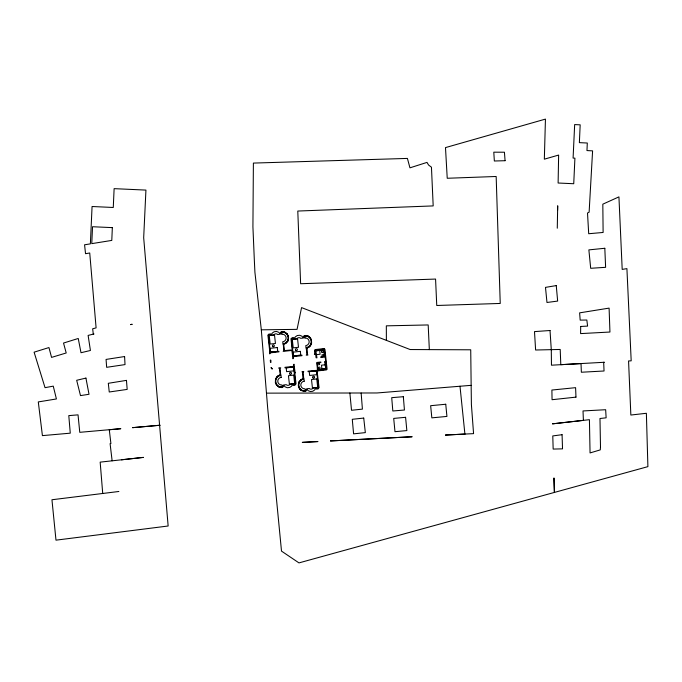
<?xml version="1.0" encoding="UTF-8"?>
<svg xmlns="http://www.w3.org/2000/svg" width="682" height="682" viewBox="0 0 682 682"><rect width="100%" height="100%" fill="white"/><g stroke="black" fill="none" stroke-linecap="round" stroke-linejoin="round"><path stroke-width="1.02" d="M557.612 210.278L557.688 205.785L557.279 228.214M267.89 334.981L269.85 352.236M279.543 368.834L280.217 374.93L279.467 375.143M307.412 354.231L307.932 355.015L306.209 355.203L306.9 354.154L306.218 348.025M281.555 332.901L280.259 333.362L281.146 331.708M282.348 386.31L282.425 387.018A5.891 5.891 0 0 1 275.801 382.21A5.891 5.891 0 0 1 280.37 375.424L280.524 375.364M304.59 336.763L304.53 335.979A5.891 5.891 0 0 1 311.154 340.787A5.891 5.891 0 0 1 306.576 347.573L306.457 347.624M280.728 375.04L280.046 368.843L280.737 367.794L278.699 368.016L279.603 368.476M311.606 343.182L311.452 339.883M284.334 350.608L290.984 350.011L292.211 350.616L290.984 338.604M288.46 339.772L288.469 336.269M311.555 343.396L311.137 344.572M275.502 379.209L275.383 382.713M288.46 339.781L288 340.94M275.511 379.192L275.733 378.621M298.622 382.824L298.307 385.91M298.622 382.815L299.048 381.877M283.252 343.941L283.857 350.335L283.166 351.392L290.873 350.522A1.023 1.023 0 0 1 292.007 351.426L292.97 358.792L293.388 357.675A1.023 1.023 0 0 1 294.292 356.541L301.998 355.68L301.938 355.177L293.371 355.859L291.427 339.031C291.956 336.925 297.096 338.741 291.819 337.957M275.733 378.612L277.003 376.72M302.663 372.261L301.904 371.818L303.78 371.613L303.098 372.611L303.771 378.766M311.128 344.581L309.943 346.286M287.992 340.949L286.602 342.756M299.057 381.869L299.389 381.34M299.389 381.332L300.839 379.848M293.311 356.481L293.064 356.277M293.652 366.498L293.806 366.635M277.011 376.711L277.966 375.901M309.935 346.286L308.989 347.095M286.593 342.765L285.588 343.498M300.847 379.84L301.725 379.294M305.834 391.289L306.687 389.635L305.681 389.754M308.98 347.095L308.452 347.419M277.975 375.901L278.503 375.577M282.561 385.969L283.644 385.816L282.868 386.413L282.953 387.197M308.443 347.428L307.096 347.982M285.212 343.711L283.695 344.248L284.36 350.224M278.691 375.475L279.458 375.143M301.93 379.201L302.902 378.834M268.597 334.18C274.326 334.564 268.529 333.498 268.384 335.212L270.328 352.04L278.895 351.358L278.955 351.861L270.95 352.756A1.023 1.023 0 0 0 270.046 353.685L269.535 353.796L269.978 352.423M307.088 347.982L307.403 354.043M302.91 378.834L302.586 372.687M318.289 388.834C312.927 388.169 318.051 389.857 318.571 387.785L316.618 370.957L308.051 371.639L308 371.136L317.462 370.292L316.84 362.466L320.847 362.014L320.898 362.526L317.147 362.943L317.897 369.601L325.817 368.715L324.641 361.588L325.271 361.52L326.303 369.098L317.983 370.36L326.55 369.243L324.351 349.218L315.698 349.96L324.086 349.355L324.854 356.942L320.753 357.419L320.702 356.916L324.453 356.49L323.703 349.832L315.783 350.719L316.96 357.845L316.056 357.735L315.203 350.139L315.493 353.984L314.385 354.29L314.965 353.711L314.598 350.412L315.067 349.593L324.248 348.562L324.93 349.346L327.096 369.26L326.397 369.925L317.829 370.889M304.257 337.079L303.311 337.181L304.087 336.584L304.078 335.578L306.099 335.459M283.516 343.771L283.533 343.762A5.891 5.891 0 0 0 288.111 336.968A5.891 5.891 0 0 0 281.487 332.16L281.555 332.85M303.413 379.235L303.43 379.226A5.891 5.891 0 0 0 298.844 386.029A5.891 5.891 0 0 0 305.468 390.837L305.4 390.206M295.144 385.04C289.876 384.316 295.033 386.072 295.528 383.966L293.575 367.138L285.008 367.82L284.957 367.317L292.663 366.456A1.023 1.023 0 0 0 293.567 365.322L293.985 364.205L294.948 371.571A1.023 1.023 0 0 0 295.494 372.363L295.434 372.892L294.735 372.381L296.039 384M282.51 387.512L281.061 387.555M118.873 491.483L51.951 499.753L55.984 540.161L168.147 526.001L143.68 237.72L145.931 190.09L114.124 188.65L113.272 207.481L92.07 206.51L90.374 243.866L84.568 244.795L85.54 253.704L89.734 252.988L96.102 327.872L92.667 328.809L93.298 334.112L93.98 333.941L88.123 335.425L90.416 350.48L81.005 352.722L78.242 338.477L63.528 343.055L66.205 352.978L51.568 357.394L48.942 347.556L34.1 352.176L45.038 387.666L53.264 386.14L56.41 398.953L38.294 401.92L42.412 435.627L70.272 433.172L68.788 415.619L78.038 414.852L79.768 432.32L120.833 428.697L109.29 429.737L110.902 443.564L110.092 443.65L112.129 460.819M315.885 350.88L319.679 350.454L320.105 354.248L316.312 354.674M121.413 459.804L143.408 457.392L100.169 462.132L102.718 493.478M305.348 391.357L301.521 390.59M266.449 393.139L377.001 392.968L471.151 385.339L470.725 349.798L410.163 349.542L301.563 307.608L297.062 329.363L261.317 329.824L254.915 272.237L254.318 259.808L252.92 226.816L253.389 163.083L407.41 158.42L409.95 167.832L427 162.401L428.569 165.035L431.45 167.192L433.189 205.913L297.787 211.045L300.626 283.729L435.568 279.066L436.753 305.485L500.238 303.447L496.164 176.485L447.23 178.266L445.491 147.602L545.447 119.103L544.338 159.179L558.635 155.07L558.115 183.015L573.733 183.731L574.917 158.164L573.093 158.079L574.662 124.576L580.177 124.832L579.368 142.64L587.304 143.024L586.963 150.569L592.598 150.867L589.12 212.187L587.509 212.997L588.702 233.73L603.118 232.46L602.82 204.174L618.932 196.876L622.197 269.399L626.911 268.631L631.191 360.829L628.565 360.957L630.85 415.04L646.374 413.283L647.9 466.633L298.972 562.897L281.504 551.107L267.719 408.535L261.317 329.824M317.812 370.889L317.079 370.641M282.016 331.605L284.675 332.049M280.839 387.538L279.04 387.052M306.32 335.484L307.914 335.945M284.684 332.057L286.917 333.558M307.923 335.953L308.656 336.337M279.032 387.044L278.478 386.771M301.512 390.581L300.992 390.257M308.665 336.337L309.176 336.686M278.282 386.66L276.449 384.98L275.383 382.721M300.975 390.249L300.029 389.439M309.517 336.951L310.378 337.846M286.926 333.566L288.409 336.055M300.029 389.431L299.492 388.8M310.387 337.854L311.452 339.875M299.483 388.791L298.426 386.541M317.053 370.676L319.082 387.819M459.992 386.225L464.911 434.059L473.564 433.641L471.398 404.46L471.151 385.339M349.866 393.011L351.52 410.274L362.415 409.123L361.145 393.054M429.336 349.627L428.185 324.947L386.336 325.843L386.379 340.344M580.689 326.473L580.604 333.6L609.947 332.032L609.094 308.111L579.623 312.859L580.177 320.114L586.835 320.029L587.594 326.09L580.689 326.473M272.212 368.894L271.445 368.647L271.052 367.428L271.607 367.786A1.023 1.023 0 0 0 272.237 368.621L272.212 368.894M112.342 227.626L111.788 240.414L91.772 243.636L92.539 226.731L112.342 227.626M600.492 446.915L600.279 449.881L590.058 452.933L589.418 419.686L552.446 423.846L583.4 420.368L583.016 410.948L605.659 409.72L606.128 417.819L599.981 418.501L600.492 446.915M271.112 335.229L273.832 334.939A2.54 2.54 0 0 1 277.676 334.512L280.404 334.206A4.962 4.962 0 0 0 271.112 335.229M294.155 339.048L296.875 338.758A2.54 2.54 0 0 1 300.719 338.332L303.447 338.025A4.962 4.962 0 0 0 294.155 339.048M292.8 383.932L292.8 383.949A4.962 4.962 0 0 1 283.516 384.989L286.235 384.674A2.54 2.54 0 0 0 290.072 384.239L292.8 383.932M315.843 387.751L315.843 387.768A4.962 4.962 0 0 1 306.559 388.808L309.278 388.493A2.54 2.54 0 0 0 313.115 388.058L315.843 387.751M270.754 360.19L270.294 360.267L270.49 362.364L270.993 362.312L270.754 360.19M85.923 378.084L76.674 380.292L80.493 395.603L89.018 394.281L85.923 378.084M131.635 324.402L130.62 324.606L132.189 324.291L131.635 324.402M556.256 285.596L545.489 287.378L546.973 302.476L557.654 301.077L556.256 285.596M126.46 380.377L108.31 383.301L109.248 391.997L127.184 389.405L126.46 380.377M124.593 356.541L106.068 359.423L106.656 367.317L125.019 364.597L124.593 356.541M562.07 434.698L552.778 435.926L553.162 449.071L562.531 448.858L562.07 434.698M274.505 335.033L269.237 335.621L270.183 344.052L275.451 343.464L274.505 335.033M297.557 338.852L292.288 339.44L293.226 347.871L298.494 347.283L297.557 338.852M277.293 347.522L269.705 348.374L270.132 352.168L277.719 351.315L277.293 347.522M300.336 351.341L292.757 352.193L293.175 355.987L300.762 355.134L300.336 351.341M323.856 354.597L321.955 354.81L322.109 356.157L324.001 355.944L323.856 354.597M319.491 363.276L317.599 363.489L317.744 364.836L319.645 364.623L319.491 363.276M293.772 367.01L286.184 367.862L286.611 371.656L294.198 370.803L293.772 367.01M325.288 364.759L321.495 365.185L321.921 368.979L325.715 368.553L325.288 364.759M316.815 370.829L309.236 371.681L309.654 375.475L317.241 374.623L316.815 370.829M293.72 375.126L288.452 375.714L289.398 384.145L294.667 383.557L293.72 375.126M316.763 378.945L311.495 379.533L312.441 387.964L317.71 387.376L316.763 378.945M575.975 397.129L552.062 399.712L551.891 390.044L575.599 387.666L575.975 397.129M363.728 418.075L352.279 419.302L353.591 433.854L365.339 432.618L363.728 418.075M604.815 248.274L588.873 249.885L590.689 268.29L605.616 267.318L604.815 248.274M445.747 404.247L430.649 405.696L431.834 417.861L446.932 416.421L445.747 404.247M405.585 417.307L393.71 418.416L394.98 431.689L406.856 430.581L405.585 417.307M159.963 425.244L132.589 427.657L159.963 425.244M403.335 396.702L391.715 397.674L392.823 410.99L404.443 410.018L403.335 396.702M550.024 330.506L534.5 331.605L535.609 350.011L560.203 349.457L560.8 364.682L604.303 362.27L603.672 362.312L604.047 370.999L581.362 372.236L581.021 363.583L551.465 365.194L551.295 349.883L550.024 330.506M411.988 436.77L330.48 440.93L411.988 436.77M317.803 441.569L302.365 442.371L317.803 441.569M464.911 434.059L445.465 435.056L464.911 434.059M505.072 160.705L494.348 161.003L493.794 152.18L504.433 152.222L505.072 160.705M304.931 338.025L304.666 335.706A6.147 6.147 0 0 1 311.461 341.136A6.147 6.147 0 0 1 306.039 347.931L305.775 345.612A3.819 3.819 0 0 0 309.142 341.392A3.819 3.819 0 0 0 304.931 338.025M304.215 381.204L303.959 378.885A6.147 6.147 0 0 0 298.528 385.68A6.147 6.147 0 0 0 305.331 391.11L305.067 388.791A3.819 3.819 0 0 1 300.847 385.424A3.819 3.819 0 0 1 304.215 381.204M281.879 334.206L281.623 331.887A6.147 6.147 0 0 1 288.418 337.317A6.147 6.147 0 0 1 282.996 344.112L282.732 341.793A3.819 3.819 0 0 0 286.099 337.573A3.819 3.819 0 0 0 281.879 334.206M281.172 377.385L280.916 375.066A6.147 6.147 0 0 0 275.485 381.86A6.147 6.147 0 0 0 282.28 387.291L282.024 384.972A3.819 3.819 0 0 1 277.804 381.605A3.819 3.819 0 0 1 281.172 377.385M554.389 491.986L553.972 478.125L554.389 491.986M272.817 346.627A0.972 0.972 0 0 0 274.343 345.91A0.972 0.972 0 0 0 272.953 344.947A0.972 0.972 0 0 0 272.817 346.627M295.86 350.446A0.972 0.972 0 0 0 297.386 349.73A0.972 0.972 0 0 0 295.997 348.766A0.972 0.972 0 0 0 295.86 350.446M289.978 374.154A0.972 0.972 0 0 0 291.512 373.429A0.972 0.972 0 0 0 290.123 372.466A0.972 0.972 0 0 0 289.978 374.154M313.021 377.964A0.972 0.972 0 0 0 314.555 377.248A0.972 0.972 0 0 0 313.166 376.285A0.972 0.972 0 0 0 313.021 377.964M318.639 368.774A0.929 0.929 0 0 0 320.097 368.084A0.929 0.929 0 0 0 318.775 367.163A0.929 0.929 0 0 0 318.639 368.774M321.895 352.193A0.929 0.929 0 0 0 323.362 351.503A0.929 0.929 0 0 0 322.032 350.582A0.929 0.929 0 0 0 321.895 352.193"/></g></svg>
